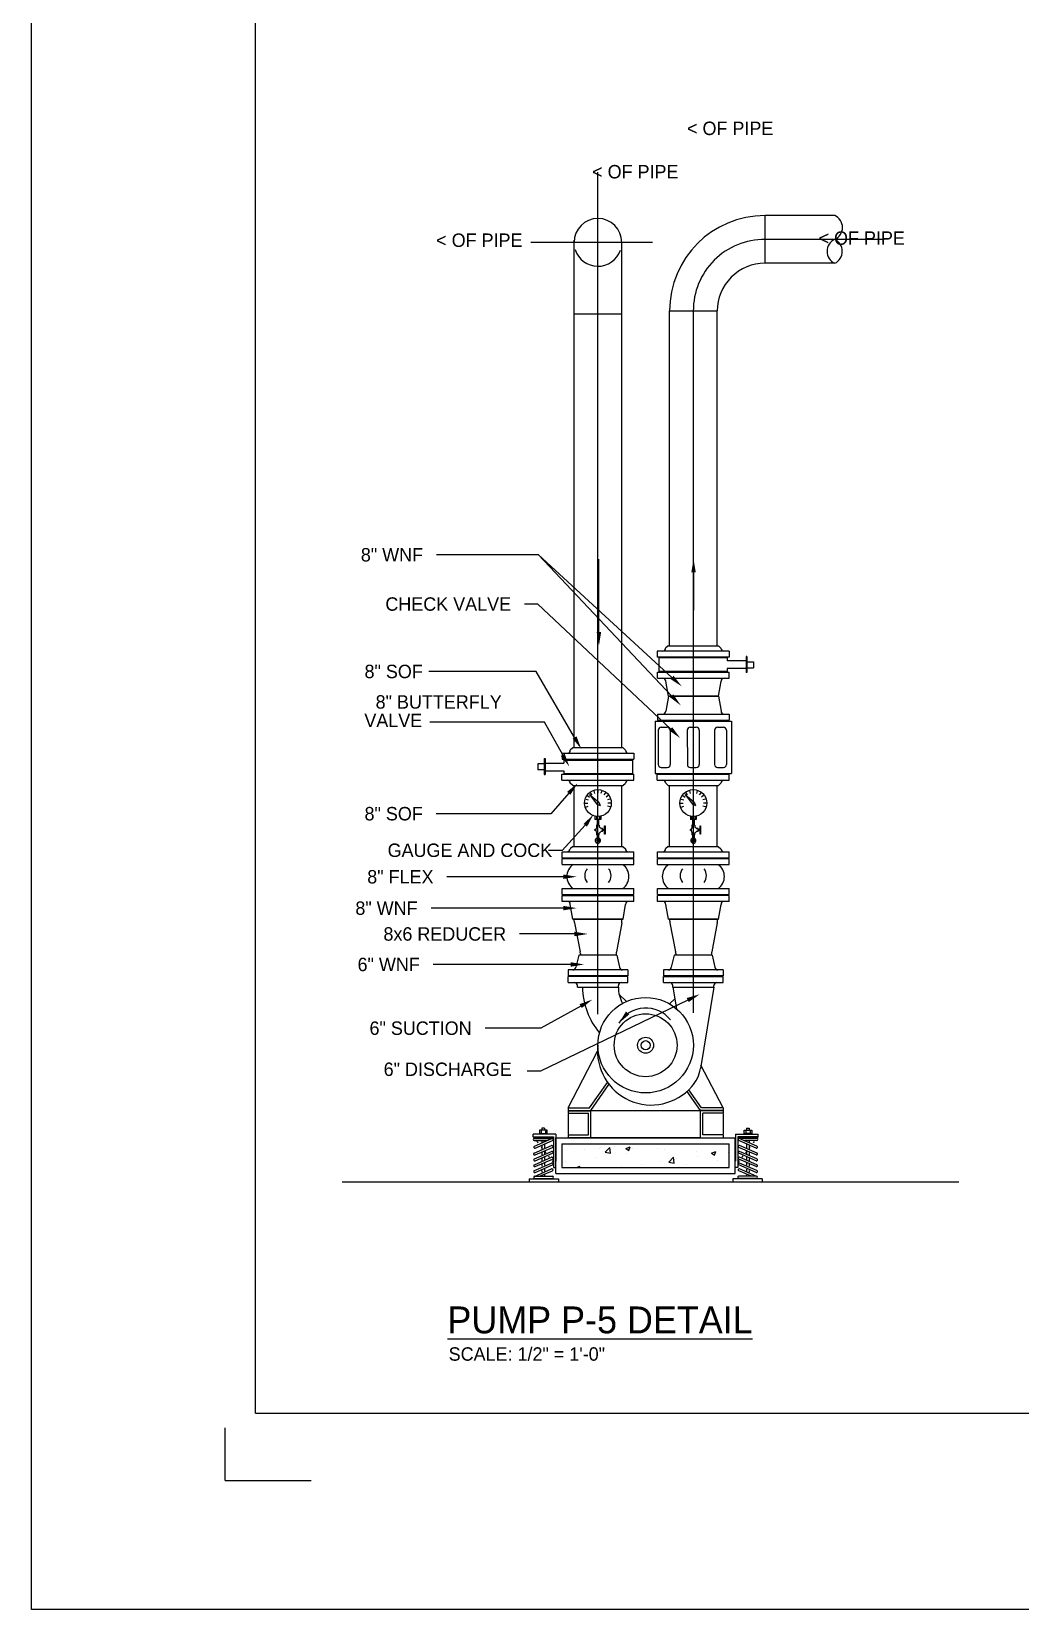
# Model space of a CAD drawing. Extents: x 0 to 1008, y 0 to 720.
# Drawn here: x 0 to 165.7, y 0 to 264.5 of the extents above; entities that cross this region are included whole.
import ezdxf
from ezdxf.enums import TextEntityAlignment as Align

# ---------------------------------------------------------------- set-up
doc = ezdxf.new("R2010")
doc.units = 0
doc.header["$LTSCALE"] = 12.5
doc.linetypes.add('CENTER2', pattern=[0])
doc.linetypes.add('HIDDEN', pattern=[0])
doc.layers.get('0').update_dxf_attribs({"linetype": 'CONTINUOUS'})
for name, color, linetype in [('A-CONC', 7, 'CONTINUOUS'), ('CHWS', 3, 'CONTINUOUS'), ('CWS', 5, 'CONTINUOUS'), ('M-FIXT', 8, 'CONTINUOUS'), ('MEQUIP', 4, 'CONTINUOUS'), ('MTEXT', 2, 'CONTINUOUS'), ('PIPECL', 9, 'CENTER2'), ('TITLEBLK', 7, 'CONTINUOUS')]:
    doc.layers.add(name, color=color, linetype=linetype)

msp = doc.modelspace()

# ---------------------------------------------------------------- linework, layer by layer
at = {"color": 0}
for p, q in [((0, 0), (0, 720)), ((1008, 0), (0, 0))]:
    msp.add_line(p, q, dxfattribs=at)
at = {"layer": 'A-CONC', "color": 0}
for p, q in [((87.87, 79.69), (84.07, 79.69)), ((84.07, 79.23), (84.07, 79.69)), ((86.4, 80.31), (85.14, 80.31)), ((85.14, 80.31), (85.14, 79.77)), ((85.14, 79.77), (86.4, 79.77)), ((85.42, 80.31), (85.42, 79.77)), ((85.55, 80.65), (85.55, 80.31)), ((85.99, 80.65), (85.55, 80.65)), ((85.55, 79.77), (85.55, 79.69)), ((85.99, 80.65), (85.99, 80.31)), ((85.99, 79.77), (85.99, 79.69)), ((86.12, 80.31), (86.12, 79.77)), ((86.4, 79.77), (86.4, 80.31)), ((87.87, 79.69), (87.87, 75.16)), ((117.96, 79.69), (117.96, 75.16)), ((117.96, 79.69), (121.76, 79.69)), ((119.44, 80.31), (120.7, 80.31)), ((119.44, 79.77), (119.44, 80.31)), ((120.7, 79.77), (119.44, 79.77)), ((119.72, 80.31), (119.72, 79.77)), ((119.85, 80.65), (120.29, 80.65)), ((119.85, 80.65), (119.85, 80.31)), ((119.85, 79.77), (119.85, 79.69)), ((120.29, 80.65), (120.29, 80.31)), ((120.29, 79.77), (120.29, 79.69)), ((120.42, 80.31), (120.42, 79.77)), ((120.7, 80.31), (120.7, 79.77)), ((121.76, 79.23), (121.76, 79.69)), ((84.07, 79.23), (87.48, 79.23)), ((84.07, 79.23), (84.19, 79.08)), ((84.18, 79.08), (87.32, 79.08)), ((84.18, 79.08), (84.18, 78.91)), ((84.18, 78.91), (87.32, 78.91)), ((84.24, 76.49), (87.16, 77.75)), ((84.24, 76.49), (87.16, 77.75)), ((84.25, 78.58), (86.34, 78.58)), ((84.27, 77.64), (87.22, 78.91)), ((84.27, 75.53), (87.16, 76.77)), ((84.38, 76.18), (87.29, 77.44)), ((84.38, 76.18), (87.29, 77.44)), ((84.41, 77.33), (87.29, 78.58)), ((84.69, 78.46), (84.9, 78.2)), ((85.41, 77.55), (85.49, 77.44)), ((85.55, 79.23), (85.55, 79.08)), ((85.55, 78.47), (85.55, 78.27)), ((85.55, 77.71), (85.55, 77.17)), ((85.99, 79.23), (85.99, 79.08)), ((85.99, 78.51), (85.99, 78.43)), ((85.99, 77.91), (85.99, 77.35)), ((85.99, 76.73), (85.99, 76.38)), ((86.02, 76.78), (86.2, 76.56)), ((87.32, 78.91), (87.32, 79.08)), ((87.48, 79.23), (87.48, 74.09)), ((87.88, 79.07), (117.95, 79.07)), ((87.88, 73.07), (87.88, 79.07)), ((88.87, 78.07), (116.95, 78.07)), ((88.87, 78.07), (88.87, 74.07)), ((90.09, 77.72), (90.09, 77.72)), ((92.62, 77.14), (92.62, 77.14)), ((95.27, 77.3), (95.27, 77.3)), ((95.43, 77.49), (95.43, 77.49)), ((96.12, 76.62), (96.9, 77.43)), ((97.01, 76.48), (96.9, 77.43)), ((97.78, 77.63), (97.78, 77.63)), ((99.62, 77.26), (100.32, 77.53)), ((99.62, 77.26), (100.12, 76.93)), ((100.12, 76.93), (100.32, 77.53)), ((100.77, 77.27), (100.77, 77.27)), ((104.83, 77.2), (104.83, 77.2)), ((106.11, 77.04), (106.11, 77.04)), ((109.97, 77.91), (109.97, 77.91)), ((111.45, 76.82), (111.45, 76.82)), ((113.99, 76.46), (114.69, 76.73)), ((114.49, 76.13), (114.69, 76.73)), ((114.68, 77.94), (114.68, 77.94)), ((116.95, 74.07), (116.95, 78.07)), ((117.95, 73.07), (117.95, 79.07)), ((118.35, 79.23), (118.35, 74.09)), ((121.76, 79.23), (118.35, 79.23)), ((121.66, 79.08), (118.52, 79.08)), ((118.52, 78.91), (118.52, 79.08)), ((121.66, 78.91), (118.52, 78.91)), ((121.43, 77.33), (118.54, 78.58)), ((121.46, 76.18), (118.54, 77.44)), ((121.46, 76.18), (118.54, 77.44)), ((121.56, 77.64), (118.61, 78.91)), ((121.59, 76.49), (118.67, 77.75)), ((121.59, 76.49), (118.67, 77.75)), ((121.56, 75.53), (118.67, 76.77)), ((121.58, 78.58), (119.5, 78.58)), ((119.81, 76.78), (119.64, 76.56)), ((119.85, 79.23), (119.85, 79.08)), ((119.85, 78.51), (119.85, 78.43)), ((119.85, 77.91), (119.85, 77.35)), ((119.85, 76.73), (119.85, 76.38)), ((120.29, 79.23), (120.29, 79.08)), ((120.29, 78.47), (120.29, 78.27)), ((120.29, 77.71), (120.29, 77.17)), ((120.42, 77.55), (120.34, 77.44)), ((121.14, 78.46), (120.94, 78.2)), ((121.76, 79.23), (121.64, 79.08)), ((121.66, 79.08), (121.66, 78.91)), ((84.27, 74.55), (87.16, 75.79)), ((84.27, 73.57), (87.16, 74.81)), ((84.41, 75.22), (87.29, 76.46)), ((84.41, 74.24), (87.29, 75.48)), ((84.41, 73.26), (87.29, 74.5)), ((85.55, 76.57), (85.55, 76.18)), ((85.55, 75.6), (85.55, 75.22)), ((85.55, 74.62), (85.55, 74.32)), ((85.99, 75.78), (85.99, 75.4)), ((85.99, 74.84), (85.99, 74.44)), ((86.62, 76.03), (86.78, 75.83)), ((87.23, 75.27), (87.48, 74.94)), ((87.48, 74.09), (87.88, 74.09)), ((88.87, 74.07), (116.95, 74.07)), ((88.96, 76.47), (88.96, 76.47)), ((89.45, 75.11), (89.45, 75.11)), ((91.31, 74.07), (91.92, 74.31)), ((91.84, 74.07), (91.92, 74.31)), ((94.59, 75.81), (94.59, 75.81)), ((96.12, 76.62), (97.01, 76.48)), ((98.93, 74.19), (98.93, 74.19)), ((99.64, 76.45), (99.64, 76.45)), ((102.27, 74.64), (102.27, 74.64)), ((105.25, 75.02), (105.25, 75.02)), ((106.79, 74.96), (107.57, 75.78)), ((106.79, 74.96), (107.68, 74.83)), ((107.68, 74.83), (107.57, 75.78)), ((107.75, 75.35), (107.75, 75.35)), ((108.11, 75.64), (108.11, 75.64)), ((109.84, 74.58), (109.84, 74.58)), ((111.54, 75.85), (111.54, 75.85)), ((113.94, 76.64), (113.94, 76.64)), ((113.99, 76.46), (114.49, 76.13)), ((114.89, 75.22), (114.89, 75.22)), ((116.78, 76.59), (116.78, 76.59)), ((118.35, 74.09), (117.95, 74.09)), ((118.61, 75.27), (118.35, 74.94)), ((121.43, 75.22), (118.54, 76.46)), ((121.43, 74.24), (118.54, 75.48)), ((121.43, 73.26), (118.54, 74.5)), ((121.56, 74.55), (118.67, 75.79)), ((121.56, 73.57), (118.67, 74.81)), ((119.22, 76.03), (119.05, 75.83)), ((119.85, 75.78), (119.85, 75.4)), ((119.85, 74.84), (119.85, 74.44)), ((120.29, 76.57), (120.29, 76.18)), ((120.29, 75.6), (120.29, 75.22)), ((120.29, 74.62), (120.29, 74.32)), ((155.39, 71.64), (52.08, 71.64)), ((83.41, 72.18), (88.32, 72.18)), ((83.41, 72.18), (83.41, 71.64)), ((84.27, 72.59), (87.16, 73.83)), ((84.33, 72.6), (87.32, 72.6)), ((84.33, 72.26), (87.32, 72.26)), ((85.15, 72.6), (87.29, 73.52)), ((85.55, 73.6), (85.55, 73.3)), ((85.55, 72.74), (85.55, 72.66)), ((85.99, 73.8), (85.99, 73.46)), ((85.99, 72.82), (85.99, 72.68)), ((87.88, 73.07), (117.95, 73.07)), ((88.32, 72.18), (88.32, 71.64)), ((122.43, 72.18), (117.51, 72.18)), ((117.51, 72.18), (117.51, 71.64)), ((121.5, 72.6), (118.52, 72.6)), ((121.5, 72.26), (118.52, 72.26)), ((120.68, 72.6), (118.54, 73.52)), ((121.56, 72.59), (118.67, 73.83)), ((119.85, 73.8), (119.85, 73.46)), ((119.85, 72.82), (119.85, 72.68)), ((120.29, 73.6), (120.29, 73.3)), ((120.29, 72.74), (120.29, 72.66)), ((122.43, 72.18), (122.43, 71.64))]:
    msp.add_line(p, q, dxfattribs=at)
for centre, radius, start, end in [((84.25, 78.75), 0.169, 90, 270), ((84.34, 77.49), 0.169, 113.3117, 293.3117), ((87.23, 77.59), 0.169, 293.3117, 113.3117), ((87.23, 76.61), 0.169, 293.3117, 113.3117), ((87.24, 78.74), 0.174, 288.3587, 88.5509), ((118.6, 78.74), 0.174, 91.4491, 251.6413), ((118.61, 77.59), 0.169, 66.6883, 246.6883), ((118.61, 76.61), 0.169, 66.6883, 246.6883), ((121.49, 77.49), 0.169, 246.6883, 66.6883), ((121.58, 78.75), 0.169, 270, 90), ((84.31, 76.34), 0.169, 113.3117, 293.3117), ((84.32, 75.36), 0.169, 113.3117, 293.3117), ((84.32, 74.38), 0.169, 113.3117, 293.3117), ((87.23, 75.63), 0.169, 293.3117, 113.3117), ((87.23, 74.65), 0.169, 293.3117, 113.3117), ((118.61, 75.63), 0.169, 66.6883, 246.6883), ((118.61, 74.65), 0.169, 66.6883, 246.6883), ((121.51, 75.36), 0.169, 246.6883, 66.6883), ((121.51, 74.38), 0.169, 246.6883, 66.6883), ((121.52, 76.34), 0.169, 246.6883, 66.6883), ((84.32, 73.4), 0.169, 113.3117, 293.3117), ((84.33, 72.43), 0.169, 90, 270), ((87.23, 73.67), 0.169, 293.3117, 113.3117), ((87.32, 72.43), 0.169, 270, 90), ((118.52, 72.43), 0.169, 90, 270), ((118.61, 73.67), 0.169, 66.6883, 246.6883), ((121.51, 73.4), 0.169, 246.6883, 66.6883), ((121.5, 72.43), 0.169, 270, 90)]:
    msp.add_arc(centre, radius, start, end, dxfattribs=at)
at = {"layer": 'CHWS', "color": 0}
msp.add_arc((102.95, 95.55), 5.27, 38.0684, 148.9231, dxfattribs=at)
msp.add_solid([(99.62, 100.22), (100.19, 99.74), (98.44, 98.27)], dxfattribs=at)
at = {"layer": 'CWS', "color": 0}
for p, q in [((134.63, 233.64), (122.93, 233.64)), ((122.93, 225.64), (122.93, 233.64)), ((90.93, 144.41), (90.93, 229.52)), ((98.93, 144.41), (98.93, 229.14)), ((134.63, 225.64), (122.93, 225.64)), ((90.92, 217.14), (98.92, 217.14)), ((106.91, 161.53), (106.93, 217.64)), ((106.93, 217.64), (114.93, 217.64)), ((114.91, 161.53), (114.93, 217.64)), ((95.1, 163.83), (95.1, 176.05)), ((110.95, 173.82), (110.95, 167.47)), ((106.71, 161.53), (106.28, 161.13)), ((106.71, 161.53), (115.11, 161.53)), ((115.11, 161.53), (115.54, 161.13)), ((116.91, 160.63), (104.87, 160.63)), ((104.87, 160.63), (104.87, 159.63)), ((116.91, 159.63), (104.87, 159.63)), ((116.6, 159.49), (105.14, 159.49)), ((105.14, 159.49), (105.14, 157.21)), ((116.6, 159.49), (116.6, 158.99)), ((119.78, 158.99), (116.6, 158.99)), ((116.91, 160.63), (116.91, 159.63)), ((119.91, 159.75), (119.78, 159.75)), ((119.78, 159.75), (119.78, 157.07)), ((119.91, 159.75), (119.91, 157.07)), ((119.91, 158.85), (121, 158.85)), ((121, 158.85), (121, 157.85)), ((104.91, 157.08), (116.95, 157.08)), ((104.91, 156.08), (104.91, 157.08)), ((104.91, 156.08), (116.95, 156.08)), ((116.6, 157.21), (105.14, 157.21)), ((116.6, 157.71), (116.6, 157.21)), ((119.78, 157.71), (116.6, 157.71)), ((116.95, 156.08), (116.95, 157.08)), ((119.91, 157.07), (119.78, 157.07)), ((119.91, 157.85), (121, 157.85)), ((106.73, 153.08), (106.3, 155.58)), ((115.12, 153.08), (115.56, 155.58)), ((106.73, 153.08), (106.3, 150.58)), ((106.73, 153.08), (115.12, 153.08)), ((106.73, 153.08), (115.12, 153.08)), ((115.12, 153.08), (106.73, 153.08)), ((115.12, 153.08), (115.56, 150.58)), ((104.53, 148.87), (117.3, 148.87)), ((104.53, 148.87), (117.3, 148.87)), ((104.53, 148.87), (104.54, 140.12)), ((104.91, 150.08), (116.95, 150.08)), ((104.91, 150.08), (104.91, 149.08)), ((104.91, 149.08), (116.95, 149.08)), ((116.95, 150.08), (116.95, 149.08)), ((117.3, 148.87), (117.31, 140.12)), ((105.04, 147.37), (105.05, 141.62)), ((105.54, 147.87), (106.54, 147.87)), ((107.04, 147.37), (107.05, 141.62)), ((109.91, 147.37), (109.92, 141.62)), ((110.41, 147.87), (111.41, 147.87)), ((111.91, 147.37), (111.92, 141.62)), ((114.47, 147.37), (114.48, 141.62)), ((114.97, 147.87), (115.97, 147.87)), ((116.47, 147.37), (116.48, 141.62)), ((88.93, 143.51), (100.97, 143.51)), ((88.93, 143.51), (88.93, 142.51)), ((90.74, 144.41), (90.3, 144.01)), ((99.13, 144.41), (90.74, 144.41)), ((99.13, 144.41), (99.57, 144.01)), ((100.97, 143.51), (100.97, 142.51)), ((84.84, 141.73), (84.84, 140.73)), ((85.93, 141.73), (84.84, 141.73)), ((85.93, 140.73), (84.84, 140.73)), ((85.93, 142.62), (86.07, 142.62)), ((85.93, 142.62), (85.93, 139.95)), ((86.07, 142.62), (86.07, 139.95)), ((86.07, 141.87), (89.24, 141.87)), ((86.07, 140.59), (89.24, 140.59)), ((88.93, 142.51), (100.97, 142.51)), ((89.24, 142.37), (100.7, 142.37)), ((89.24, 142.37), (89.24, 141.87)), ((89.24, 140.59), (89.24, 140.09)), ((100.7, 142.37), (100.7, 140.09)), ((105.55, 141.12), (106.55, 141.12)), ((110.42, 141.12), (111.42, 141.12)), ((114.98, 141.12), (115.98, 141.12)), ((85.93, 139.95), (86.07, 139.95)), ((88.9, 139.99), (100.93, 139.99)), ((88.9, 138.99), (88.9, 139.99)), ((88.9, 138.99), (100.93, 138.99)), ((89.24, 140.09), (100.7, 140.09)), ((90.72, 138.09), (90.29, 138.49)), ((90.72, 138.09), (99.11, 138.09)), ((90.92, 127.88), (90.92, 138.09)), ((98.92, 127.88), (98.92, 138.09)), ((99.11, 138.09), (99.55, 138.49)), ((100.93, 138.99), (100.93, 139.99)), ((104.54, 140.12), (117.31, 140.12)), ((104.86, 139.99), (116.9, 139.99)), ((104.86, 138.99), (104.86, 139.99)), ((104.86, 138.99), (116.9, 138.99)), ((106.72, 138.09), (106.29, 138.49)), ((106.72, 138.09), (115.11, 138.09)), ((106.92, 127.88), (106.92, 138.09)), ((114.92, 127.88), (114.92, 138.09)), ((115.11, 138.09), (115.55, 138.49)), ((116.9, 138.99), (116.9, 139.99)), ((88.92, 126.99), (100.92, 126.99)), ((88.92, 125.99), (88.92, 126.99)), ((90.7, 127.88), (90.27, 127.49)), ((90.7, 127.88), (99.1, 127.88)), ((99.1, 127.88), (99.53, 127.49)), ((100.92, 125.99), (100.92, 126.99)), ((104.92, 126.99), (116.92, 126.99)), ((104.92, 125.99), (104.92, 126.99)), ((106.7, 127.88), (106.27, 127.49)), ((106.7, 127.88), (115.1, 127.88)), ((115.1, 127.88), (115.53, 127.49)), ((116.92, 125.99), (116.92, 126.99)), ((88.92, 125.99), (100.92, 125.99)), ((88.92, 125.85), (100.92, 125.85)), ((88.92, 125.85), (100.92, 125.85)), ((88.92, 124.85), (88.92, 125.85)), ((88.92, 124.85), (100.92, 124.85)), ((100.92, 124.85), (100.92, 125.85)), ((104.92, 125.99), (116.92, 125.99)), ((104.92, 125.85), (116.92, 125.85)), ((104.92, 125.85), (116.92, 125.85)), ((104.92, 124.85), (104.92, 125.85)), ((104.92, 124.85), (116.92, 124.85)), ((116.92, 124.85), (116.92, 125.85)), ((88.92, 120.85), (100.92, 120.85)), ((88.92, 119.85), (88.92, 120.85)), ((88.92, 119.85), (100.92, 119.85)), ((88.92, 119.68), (100.92, 119.68)), ((100.93, 119.68), (88.93, 119.68)), ((88.93, 118.68), (88.93, 119.68)), ((100.92, 119.85), (100.92, 120.85)), ((100.93, 118.68), (100.93, 119.68)), ((104.92, 120.85), (116.92, 120.85)), ((104.92, 119.85), (104.92, 120.85)), ((104.92, 119.85), (116.92, 119.85)), ((116.93, 119.68), (104.93, 119.68)), ((104.93, 118.68), (104.93, 119.68)), ((116.92, 119.85), (116.92, 120.85)), ((116.93, 118.68), (116.93, 119.68)), ((100.93, 118.68), (88.93, 118.68)), ((90.74, 115.68), (90.3, 118.18)), ((99.13, 115.68), (99.57, 118.18)), ((116.93, 118.68), (104.93, 118.68)), ((106.74, 115.68), (106.3, 118.18)), ((115.13, 115.68), (115.57, 118.18)), ((90.74, 115.68), (99.13, 115.68)), ((99.13, 115.68), (90.74, 115.68)), ((90.96, 115.38), (90.96, 115.68)), ((91, 115.1), (91.94, 110.21)), ((98.92, 115.1), (98.02, 110.21)), ((98.96, 115.38), (98.96, 115.68)), ((115.13, 115.68), (106.74, 115.68)), ((106.74, 115.68), (115.13, 115.68)), ((106.96, 115.38), (106.96, 115.68)), ((107, 115.1), (107.94, 110.21)), ((114.92, 115.1), (114.02, 110.21)), ((114.96, 115.38), (114.96, 115.68)), ((91.73, 109.68), (91.23, 107.68)), ((98.1, 109.68), (91.73, 109.68)), ((91.98, 109.93), (91.98, 109.68)), ((97.98, 109.93), (97.98, 109.68)), ((98.1, 109.68), (98.54, 107.68)), ((107.73, 109.68), (107.23, 107.68)), ((114.1, 109.68), (107.73, 109.68)), ((107.98, 109.93), (107.98, 109.68)), ((113.98, 109.93), (113.98, 109.68)), ((114.1, 109.68), (114.54, 107.68)), ((89.92, 107.18), (89.92, 106.18)), ((99.92, 107.18), (89.92, 107.18)), ((99.92, 106.18), (89.92, 106.18)), ((99.92, 107.18), (99.92, 106.18)), ((115.92, 107.18), (105.92, 107.18)), ((105.92, 107.18), (105.92, 106.18)), ((115.92, 106.18), (105.92, 106.18)), ((115.92, 107.18), (115.92, 106.18))]:
    msp.add_line(p, q, dxfattribs=at)
for centre, radius, start, end in [((94.92, 229.14), 4, 0, 180), ((122.93, 217.64), 16, 90, 180), ((133.73, 231.64), 2.19, 294.066, 65.934), ((135.52, 227.64), 2.19, 114.066, 245.934), ((133.67, 227.64), 2.22, 295.544, 64.456), ((122.92, 217.64), 8, 89.9887, 180.0114), ((105.78, 161.13), 0.5, 270, 0), ((116.04, 161.13), 0.5, 180, 270), ((105.8, 155.58), 0.5, 360, 90), ((116.06, 155.58), 0.5, 90, 180), ((105.8, 150.58), 0.5, 270, 0), ((116.06, 150.58), 0.5, 180, 270), ((105.54, 147.37), 0.5, 90, 180), ((106.54, 147.37), 0.5, 0, 90), ((110.41, 147.37), 0.5, 90, 180), ((111.41, 147.37), 0.5, 0, 90), ((114.97, 147.37), 0.5, 90, 180), ((115.97, 147.37), 0.5, 0, 90), ((89.8, 144.01), 0.5, 270, 0), ((100.07, 144.01), 0.5, 180, 270), ((105.55, 141.62), 0.5, 180, 270), ((106.55, 141.62), 0.5, 270, 0), ((110.42, 141.62), 0.5, 180, 270), ((111.42, 141.62), 0.5, 270, 0), ((114.98, 141.62), 0.5, 180, 270), ((115.98, 141.62), 0.5, 270, 0), ((89.79, 138.49), 0.5, 0, 90), ((100.05, 138.49), 0.5, 90, 180), ((105.79, 138.49), 0.5, 0, 90), ((116.05, 138.49), 0.5, 90, 180), ((89.77, 127.49), 0.5, 270, 0), ((100.03, 127.49), 0.5, 180, 270), ((105.77, 127.49), 0.5, 270, 0), ((116.03, 127.49), 0.5, 180, 270), ((92.15, 122.85), 2.44, 124.9912, 235.0088), ((97.69, 122.85), 2.44, 304.9912, 55.0088), ((108.15, 122.85), 2.44, 124.9912, 235.0088), ((113.69, 122.85), 2.44, 304.9912, 55.0088), ((94.55, 123.01), 1.84, 141.7152, 218.2848), ((95.28, 123.01), 1.84, 321.7152, 38.2848), ((110.55, 123.01), 1.84, 141.7152, 218.2848), ((111.28, 123.01), 1.84, 321.7152, 38.2848), ((89.8, 118.18), 0.5, 0, 90), ((100.07, 118.18), 0.5, 90, 180), ((105.8, 118.18), 0.5, 0, 90), ((116.07, 118.18), 0.5, 90, 180), ((91.96, 115.38), 1, 180, 196.2161), ((97.96, 115.38), 1, 343.7839, 0), ((107.96, 115.38), 1, 180, 196.2161), ((113.96, 115.38), 1, 343.7839, 0), ((90.98, 109.93), 1, 0, 16.2161), ((98.98, 109.93), 1, 163.7839, 180), ((106.98, 109.93), 1, 0, 16.2161), ((114.98, 109.93), 1, 163.7839, 180), ((90.73, 107.68), 0.5, 270, 0), ((99.04, 107.68), 0.5, 180, 270), ((106.73, 107.68), 0.5, 270, 0), ((115.04, 107.68), 0.5, 180, 270)]:
    msp.add_arc(centre, radius, start, end, dxfattribs=at)
at = {"layer": 'CWS', "color": 0, "linetype": 'HIDDEN'}
msp.add_arc((94.92, 229.14), 4, 197.3243, 340.6286, dxfattribs=at)
at = {"layer": 'CWS', "color": 0}
for points in [[(111.33, 173.82), (110.58, 173.82), (110.95, 176.07)], [(94.72, 163.83), (95.47, 163.83), (95.1, 161.58)]]:
    msp.add_solid(points, dxfattribs=at)
at = {"layer": 'M-FIXT', "color": 0}
for p, q in [((92.77, 135.15), (93.22, 135.15)), ((92.88, 135.82), (93.3, 135.68)), ((93.18, 136.41), (93.54, 136.15)), ((93.53, 136.61), (94.75, 135)), ((93.53, 136.61), (95.08, 135.32)), ((93.65, 136.89), (93.91, 136.53)), ((94.25, 137.2), (94.38, 136.77)), ((94.75, 135), (95.3, 134.76)), ((94.91, 137.3), (94.91, 136.86)), ((95.08, 135.32), (95.3, 134.77)), ((95.57, 137.2), (95.43, 136.78)), ((96.17, 136.9), (95.91, 136.54)), ((96.64, 136.43), (96.28, 136.17)), ((96.95, 135.83), (96.53, 135.7)), ((97.06, 135.17), (96.61, 135.17)), ((108.77, 135.15), (109.22, 135.15)), ((108.88, 135.82), (109.3, 135.68)), ((109.18, 136.41), (109.54, 136.15)), ((109.53, 136.61), (110.75, 135)), ((109.53, 136.61), (111.08, 135.32)), ((109.65, 136.89), (109.91, 136.53)), ((110.25, 137.2), (110.38, 136.77)), ((110.75, 135), (111.3, 134.76)), ((110.91, 137.3), (110.91, 136.86)), ((111.08, 135.32), (111.3, 134.77)), ((111.57, 137.2), (111.43, 136.78)), ((112.17, 136.9), (111.91, 136.54)), ((112.64, 136.43), (112.28, 136.17)), ((112.95, 135.83), (112.53, 135.7)), ((113.06, 135.17), (112.61, 135.17)), ((92.88, 134.49), (93.31, 134.63)), ((94.42, 132.96), (94.42, 132.38)), ((95.42, 132.38), (94.42, 132.38)), ((94.67, 132.91), (94.67, 132.38)), ((94.79, 132.38), (94.79, 131.47)), ((95.04, 132.38), (95.04, 131.47)), ((95.17, 132.91), (95.17, 132.38)), ((95.42, 132.96), (95.42, 132.38)), ((96.96, 134.51), (96.53, 134.65)), ((108.88, 134.49), (109.31, 134.63)), ((110.42, 132.96), (110.42, 132.38)), ((111.42, 132.38), (110.42, 132.38)), ((110.67, 132.91), (110.67, 132.38)), ((110.79, 132.38), (110.79, 131.47)), ((111.04, 132.38), (111.04, 131.47)), ((111.17, 132.91), (111.17, 132.38)), ((111.42, 132.96), (111.42, 132.38)), ((112.96, 134.51), (112.53, 134.65)), ((94.57, 130.72), (94.43, 130.72)), ((94.43, 130.56), (94.43, 130.72)), ((94.57, 130.56), (94.43, 130.56)), ((95.16, 131.47), (94.66, 131.47)), ((94.66, 131.47), (94.66, 130.97)), ((94.66, 130.31), (94.66, 129.81)), ((95.16, 129.81), (94.66, 129.81)), ((94.79, 129.81), (94.79, 128.87)), ((95.04, 129.81), (95.04, 128.87)), ((95.16, 131.47), (95.16, 131.18)), ((95.16, 129.81), (95.16, 130.1)), ((95.7, 130.89), (95.49, 130.89)), ((95.7, 130.39), (95.49, 130.39)), ((95.7, 130.39), (95.7, 130.89)), ((96.04, 130.72), (95.7, 130.72)), ((96.04, 130.56), (95.7, 130.56)), ((96.04, 131.32), (96.13, 131.32)), ((96.04, 129.94), (96.04, 131.32)), ((96.13, 129.94), (96.04, 129.94)), ((96.13, 131.32), (96.13, 129.94)), ((110.57, 130.72), (110.43, 130.72)), ((110.43, 130.56), (110.43, 130.72)), ((110.57, 130.56), (110.43, 130.56)), ((111.16, 131.47), (110.66, 131.47)), ((110.66, 131.47), (110.66, 130.97)), ((110.66, 130.31), (110.66, 129.81)), ((111.16, 129.81), (110.66, 129.81)), ((110.79, 129.81), (110.79, 128.87)), ((111.04, 129.81), (111.04, 128.87)), ((111.16, 131.47), (111.16, 131.18)), ((111.16, 129.81), (111.16, 130.1)), ((111.7, 130.89), (111.49, 130.89)), ((111.7, 130.39), (111.49, 130.39)), ((111.7, 130.39), (111.7, 130.89)), ((112.04, 130.72), (111.7, 130.72)), ((112.04, 130.56), (111.7, 130.56)), ((112.04, 129.94), (112.04, 131.32)), ((112.04, 131.32), (112.13, 131.32)), ((112.13, 129.94), (112.04, 129.94)), ((112.13, 131.32), (112.13, 129.94))]:
    msp.add_line(p, q, dxfattribs=at)
for centre in [(94.92, 135.16), (110.92, 135.16)]:
    msp.add_circle(centre, 2.25, dxfattribs=at)
for centre, radius, start, end in [((95.03, 130.64), 0.47, 146.4531, 213.5469), ((94.54, 130.97), 0.125, 326.4531, 0), ((94.54, 130.31), 0.125, 0, 33.5469), ((95.29, 131.18), 0.125, 180, 244.6623), ((95.29, 130.1), 0.125, 115.3377, 180), ((95.03, 130.64), 0.47, 39.1013, 64.6623), ((95.03, 130.64), 0.47, 295.3377, 320.8987), ((95.49, 131.02), 0.125, 219.1013, 270), ((95.49, 130.27), 0.125, 90, 140.8987), ((111.03, 130.64), 0.47, 146.4531, 213.5469), ((110.54, 130.97), 0.125, 326.4531, 0), ((110.54, 130.31), 0.125, 0, 33.5469), ((111.29, 131.18), 0.125, 180, 244.6623), ((111.29, 130.1), 0.125, 115.3377, 180), ((111.03, 130.64), 0.47, 39.1013, 64.6623), ((111.03, 130.64), 0.47, 295.3377, 320.8987), ((111.49, 131.02), 0.125, 219.1013, 270), ((111.49, 130.27), 0.125, 90, 140.8987), ((94.92, 128.87), 0.436, 108.8161, 72.6115), ((94.92, 128.87), 0.217, 134.7179, 47.909), ((94.92, 128.87), 0.125, 180, 0), ((110.92, 128.87), 0.436, 108.8161, 72.6115), ((110.92, 128.87), 0.217, 134.7179, 47.909), ((110.92, 128.87), 0.125, 180, 0)]:
    msp.add_arc(centre, radius, start, end, dxfattribs=at)
at = {"layer": 'MEQUIP', "color": 0}
for p, q in [((99.92, 106.07), (89.92, 106.07)), ((89.92, 105.07), (89.92, 106.07)), ((99.92, 105.07), (99.92, 106.07)), ((105.92, 106.07), (115.92, 106.07)), ((105.92, 105.07), (105.92, 106.07)), ((115.92, 105.07), (115.92, 106.07)), ((89.92, 105.07), (99.92, 105.07)), ((91.48, 104.32), (91.48, 104.57)), ((91.48, 104.32), (98.35, 104.32)), ((98.35, 104.32), (98.35, 104.57)), ((105.92, 105.07), (115.92, 105.07)), ((107.48, 104.32), (107.48, 104.57)), ((107.48, 104.32), (114.35, 104.32)), ((107.48, 104.32), (108.08, 100.68)), ((114.35, 104.32), (112.11, 90.67)), ((114.35, 104.32), (114.35, 104.57)), ((98.5, 103.06), (99.72, 101.9)), ((107.8, 102.36), (106.9, 101.51)), ((89.92, 84.07), (94.86, 93.59)), ((115.92, 84.07), (112.2, 91.22)), ((93.53, 84.07), (96.52, 88.34)), ((93.73, 83.65), (96.77, 88.01)), ((112.11, 83.65), (109.88, 86.84)), ((112.3, 84.07), (110.17, 87.12)), ((89.92, 84.07), (93.53, 84.07)), ((89.92, 84.07), (89.92, 83.65)), ((89.92, 83.65), (93.73, 83.65)), ((89.92, 83.6), (93.72, 83.6)), ((89.92, 83.6), (89.92, 83.19)), ((89.92, 83.19), (93.33, 83.19)), ((89.92, 83.07), (89.92, 79.68)), ((93.33, 79.53), (93.33, 83.19)), ((112.11, 83.6), (93.72, 83.6)), ((93.72, 79.07), (93.72, 83.6)), ((115.92, 83.65), (112.11, 83.65)), ((112.11, 79.07), (112.11, 83.6)), ((115.92, 83.6), (112.11, 83.6)), ((115.92, 84.07), (112.3, 84.07)), ((112.5, 79.53), (112.5, 83.19)), ((115.92, 83.19), (112.5, 83.19)), ((115.92, 84.07), (115.92, 83.65)), ((115.92, 83.6), (115.92, 83.19)), ((115.92, 83.07), (115.92, 79.68)), ((89.92, 79.53), (93.33, 79.53)), ((89.92, 79.53), (89.92, 79.07)), ((115.92, 79.53), (112.5, 79.53)), ((115.92, 79.53), (115.92, 79.07)), ((93.72, 79.07), (89.92, 79.07)), ((112.11, 79.07), (93.72, 79.07)), ((112.11, 79.07), (115.92, 79.07))]:
    msp.add_line(p, q, dxfattribs=at)
for radius in [8, 5.27, 1.34, 0.765]:
    msp.add_circle((102.92, 94.57), radius, dxfattribs=at)
for centre, radius, start, end in [((90.98, 104.57), 0.5, 0, 90), ((104.21, 104.36), 11.86, 180.4116, 220.5129), ((98.85, 104.57), 0.5, 90, 180), ((104.21, 104.36), 5.86, 180.4116, 208.3894), ((106.98, 104.57), 0.5, 0, 90), ((114.85, 104.57), 0.5, 90, 180), ((103.87, 93.56), 9.01, 173.5679, 318.8442), ((106.19, 91.64), 6, 318.1204, 350.6845)]:
    msp.add_arc(centre, radius, start, end, dxfattribs=at)
at = {"layer": 'MTEXT', "color": 0}
for p, q in [((84.97, 176.78), (67.87, 176.78)), ((84.97, 176.78), (82.72, 176.78)), ((107.28, 153.16), (84.97, 176.78)), ((107.34, 156.22), (84.97, 176.78)), ((84.87, 168.52), (82.62, 168.52)), ((107.11, 147.61), (84.87, 168.52)), ((84.56, 157.22), (66.58, 157.22)), ((91.01, 146.16), (84.56, 157.22)), ((85.95, 148.7), (66.73, 148.7)), ((89.03, 143.23), (85.95, 148.7)), ((90.04, 136.8), (87.04, 133.38)), ((87.04, 133.38), (67.82, 133.38)), ((92.8, 131.43), (88.92, 127.19)), ((88.92, 127.19), (86.67, 127.19)), ((89.12, 122.81), (69.62, 122.81)), ((89.12, 117.55), (66.95, 117.55)), ((90.98, 113.22), (81.79, 113.22)), ((90.36, 108.11), (67.32, 108.11)), ((109.98, 102.14), (85.32, 90.22)), ((92.04, 101.14), (85.33, 97.43)), ((85.33, 97.43), (76.01, 97.43)), ((85.32, 90.22), (83.07, 90.22))]:
    msp.add_line(p, q, dxfattribs=at)
for points in [[(107.6, 156.5), (107.09, 155.95), (109, 154.7)], [(107.55, 153.41), (107.01, 152.9), (108.82, 151.52)], [(91.34, 146.35), (90.69, 145.97), (92.15, 144.21)], [(107.37, 147.88), (106.85, 147.34), (108.72, 146.04)], [(89.36, 143.42), (88.7, 143.05), (90.13, 141.27)], [(89.76, 137.04), (90.32, 136.55), (91.53, 138.49)], [(92.5, 131.66), (93.1, 131.2), (94.16, 133.22)], [(89.12, 123.19), (89.12, 122.44), (91.37, 122.81)], [(89.12, 117.93), (89.12, 117.18), (91.37, 117.55)], [(90.98, 113.59), (90.98, 112.84), (93.23, 113.22)], [(90.36, 108.48), (90.36, 107.73), (92.61, 108.11)], [(91.85, 101.46), (92.22, 100.81), (94, 102.23)], [(109.81, 102.48), (110.14, 101.8), (112, 103.12)]]:
    msp.add_solid(points, dxfattribs=at)
at = {"layer": 'PIPECL', "color": 0}
for p, q in [((94.92, 99.76), (94.92, 240.89)), ((104.09, 229.14), (83.7, 229.14)), ((142.9, 229.64), (122.9, 229.64)), ((110.92, 100), (110.92, 217.64))]:
    msp.add_line(p, q, dxfattribs=at)
msp.add_arc((122.86, 217.69), 11.95, 89.7004, 180.2549, dxfattribs=at)
at = {"layer": 'TITLEBLK', "color": 0}
for p, q in [((37.51, 32.91), (37.51, 689.22)), ((37.51, 32.91), (992.43, 32.91)), ((32.45, 21.63), (32.45, 30.43)), ((32.45, 21.63), (46.86, 21.63))]:
    msp.add_line(p, q, dxfattribs=at)

# ---------------------------------------------------------------- texts
at = {"layer": 'MTEXT', "color": 0}
for p in [(109.86, 247.13), (93.96, 239.86), (67.82, 228.38), (131.91, 228.73)]:
    msp.add_text('< OF PIPE', height=2.25, dxfattribs=at).set_placement(p)
for s, p in [('8" WNF', (65.62, 176.78)), ('CHECK VALVE', (80.37, 168.52)), ('8" SOF', (65.57, 157.22)), ('8" BUTTERFLY', (78.8, 152.11)), ('VALVE', (65.48, 149.01)), ('8" SOF', (65.57, 133.38)), ('GAUGE AND COCK', (87.26, 127.25)), ('8" FLEX', (67.37, 122.81)), ('8" WNF', (64.7, 117.55)), ('8x6 REDUCER', (79.54, 113.22)), ('6" WNF', (65.07, 108.11)), ('6" SUCTION', (73.76, 97.43)), ('6" DISCHARGE', (80.48, 90.54))]:
    msp.add_text(s, height=2.25, dxfattribs=at).set_placement(p, align=Align.MIDDLE_RIGHT)
at = {"layer": 'TITLEBLK', "color": 0}
for s, height, p in [('%%UPUMP P-5 DETAIL', 4.5, (69.7, 46.28)), ('SCALE: 1/2" = 1\'-0"', 2.25, (69.91, 41.69))]:
    msp.add_text(s, height=height, dxfattribs=at).set_placement(p)

doc.saveas('drawing.dxf')
